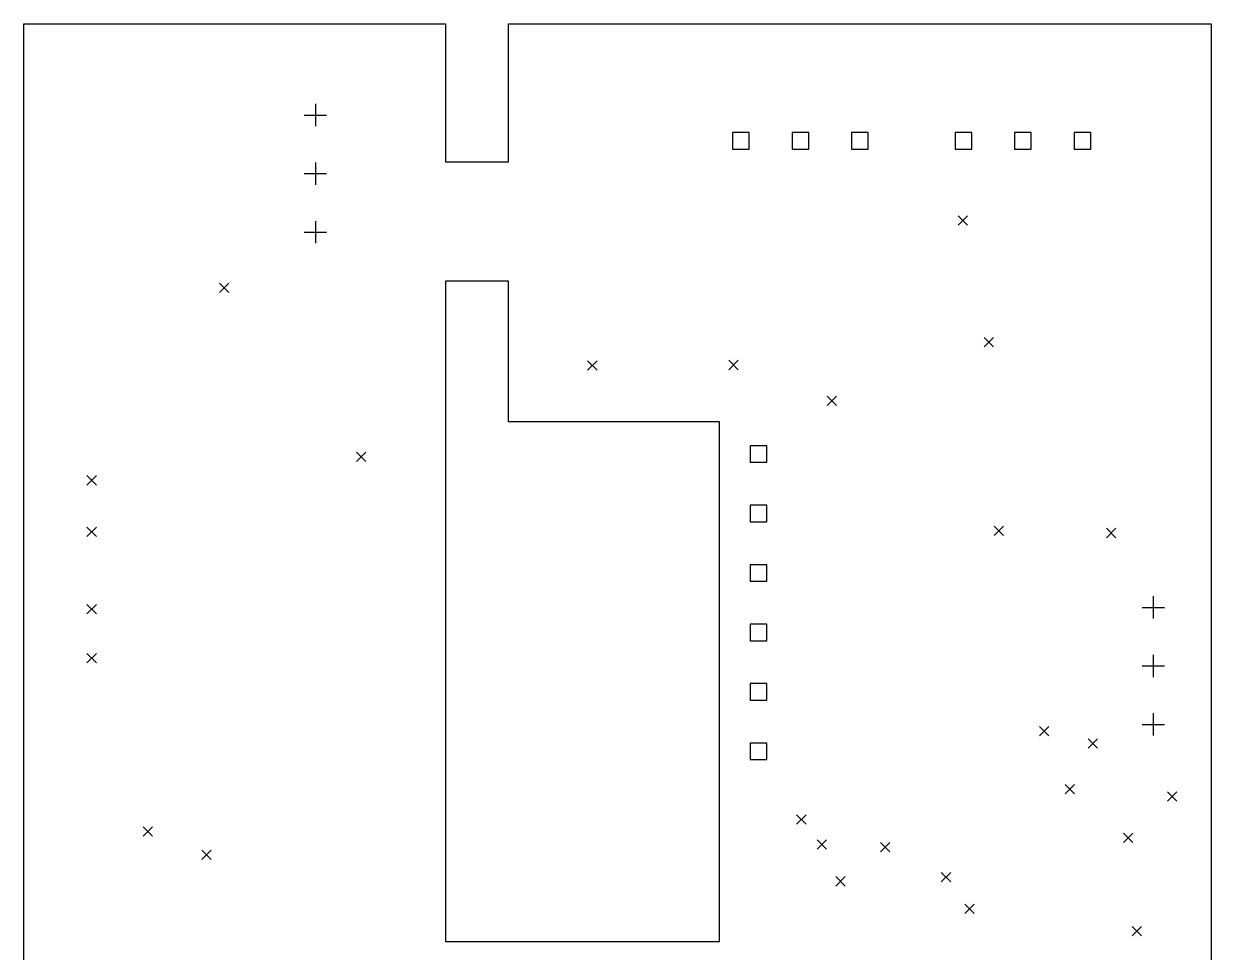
# Model space of a CAD drawing. Extents: x 3.47 to 5.51, y -4.55 to -2.01.
# Drawn here: x 3.512 to 5.508, y -3.569 to -2.008 of the extents above; entities that cross this region are included whole.
import ezdxf

# ---------------------------------------------------------------- set-up
doc = ezdxf.new("R2010")
doc.units = 0
doc.header["$MEASUREMENT"] = 0
doc.layers.add('BLACK', color=7, linetype='CONTINUOUS')

msp = doc.modelspace()

# ---------------------------------------------------------------- linework, layer by layer
at = {"layer": 'BLACK', "linetype": 'CONTINUOUS'}
for p, q in [((3.5118, -2.0079), (4.2205, -2.0079)), ((3.5118, -3.9203), (3.5118, -2.0079)), ((4.2205, -2.0079), (4.2205, -2.2402)), ((4.3268, -2.0079), (5.5079, -2.0079)), ((4.3268, -2.2402), (4.3268, -2.0079)), ((5.5079, -2.0079), (5.5079, -3.8789)), ((4.002, -2.1427), (4.002, -2.1801)), ((3.9833, -2.1614), (4.0207, -2.1614)), ((4.7312, -2.1908), (4.7034, -2.1908)), ((4.7034, -2.1908), (4.7034, -2.2186)), ((4.7312, -2.2186), (4.7312, -2.1908)), ((4.8312, -2.1908), (4.8034, -2.1908)), ((4.8034, -2.1908), (4.8034, -2.2186)), ((4.8312, -2.2186), (4.8312, -2.1908)), ((4.9312, -2.1908), (4.9034, -2.1908)), ((4.9034, -2.1908), (4.9034, -2.2186)), ((4.9312, -2.2186), (4.9312, -2.1908)), ((5.1053, -2.1908), (5.0774, -2.1908)), ((5.0774, -2.1908), (5.0774, -2.2186)), ((5.1053, -2.2186), (5.1053, -2.1908)), ((5.2053, -2.1908), (5.1774, -2.1908)), ((5.1774, -2.1908), (5.1774, -2.2186)), ((5.2053, -2.2186), (5.2053, -2.1908)), ((5.3053, -2.1908), (5.2774, -2.1908)), ((5.2774, -2.1908), (5.2774, -2.2186)), ((5.3053, -2.2186), (5.3053, -2.1908)), ((4.7034, -2.2186), (4.7312, -2.2186)), ((4.8034, -2.2186), (4.8312, -2.2186)), ((4.9034, -2.2186), (4.9312, -2.2186)), ((5.0774, -2.2186), (5.1053, -2.2186)), ((5.1774, -2.2186), (5.2053, -2.2186)), ((5.2774, -2.2186), (5.3053, -2.2186)), ((4.002, -2.2411), (4.002, -2.2785)), ((4.2205, -2.2402), (4.3268, -2.2402)), ((3.9833, -2.2598), (4.0207, -2.2598)), ((5.0827, -2.3307), (5.0984, -2.3465)), ((5.0984, -2.3307), (5.0827, -2.3465)), ((4.002, -2.3396), (4.002, -2.377)), ((3.9833, -2.3583), (4.0207, -2.3583)), ((3.8406, -2.4439), (3.8563, -2.4596)), ((3.8563, -2.4439), (3.8406, -2.4596)), ((4.2205, -2.4409), (4.2205, -3.5512)), ((4.3268, -2.4409), (4.2205, -2.4409)), ((4.3268, -2.6772), (4.3268, -2.4409)), ((5.126, -2.5354), (5.1417, -2.5512)), ((5.1417, -2.5354), (5.126, -2.5512)), ((4.4596, -2.5748), (4.4754, -2.5906)), ((4.4754, -2.5748), (4.4596, -2.5906)), ((4.6969, -2.5738), (4.7126, -2.5896)), ((4.7126, -2.5738), (4.6969, -2.5896)), ((4.8622, -2.6339), (4.878, -2.6496)), ((4.878, -2.6339), (4.8622, -2.6496)), ((4.6811, -2.6772), (4.3268, -2.6772)), ((4.6811, -3.5512), (4.6811, -2.6772)), ((4.0709, -2.7283), (4.0866, -2.7441)), ((4.0866, -2.7283), (4.0709, -2.7441)), ((4.761, -2.7174), (4.7331, -2.7174)), ((4.7331, -2.7174), (4.7331, -2.7452)), ((4.761, -2.7452), (4.761, -2.7174)), ((4.7331, -2.7452), (4.761, -2.7452)), ((3.6181, -2.7677), (3.6339, -2.7835)), ((3.6339, -2.7677), (3.6181, -2.7835)), ((4.761, -2.8174), (4.7331, -2.8174)), ((4.7331, -2.8174), (4.7331, -2.8452)), ((4.761, -2.8452), (4.761, -2.8174)), ((3.6181, -2.8543), (3.6339, -2.8701)), ((3.6339, -2.8543), (3.6181, -2.8701)), ((4.7331, -2.8452), (4.761, -2.8452)), ((5.1427, -2.8524), (5.1585, -2.8681)), ((5.1585, -2.8524), (5.1427, -2.8681)), ((5.3317, -2.8563), (5.3474, -2.872)), ((5.3474, -2.8563), (5.3317, -2.872)), ((4.761, -2.9174), (4.7331, -2.9174)), ((4.7331, -2.9174), (4.7331, -2.9452)), ((4.761, -2.9452), (4.761, -2.9174)), ((4.7331, -2.9452), (4.761, -2.9452)), ((5.4104, -2.9705), (5.4104, -3.0079)), ((3.6181, -2.9843), (3.6339, -3)), ((3.6339, -2.9843), (3.6181, -3)), ((5.3917, -2.9892), (5.4291, -2.9892)), ((4.761, -3.0174), (4.7331, -3.0174)), ((4.7331, -3.0174), (4.7331, -3.0452)), ((4.761, -3.0452), (4.761, -3.0174)), ((4.7331, -3.0452), (4.761, -3.0452)), ((3.6181, -3.0669), (3.6339, -3.0827)), ((3.6339, -3.0669), (3.6181, -3.0827)), ((5.4104, -3.0689), (5.4104, -3.1063)), ((5.3917, -3.0876), (5.4291, -3.0876)), ((4.761, -3.1174), (4.7331, -3.1174)), ((4.7331, -3.1174), (4.7331, -3.1452)), ((4.761, -3.1452), (4.761, -3.1174)), ((4.7331, -3.1452), (4.761, -3.1452)), ((5.4104, -3.1673), (5.4104, -3.2047)), ((5.2193, -3.1894), (5.235, -3.2051)), ((5.235, -3.1894), (5.2193, -3.2051)), ((5.3917, -3.186), (5.4291, -3.186)), ((5.3012, -3.2101), (5.3169, -3.2258)), ((5.3169, -3.2101), (5.3012, -3.2258)), ((4.761, -3.2174), (4.7331, -3.2174)), ((4.7331, -3.2174), (4.7331, -3.2452)), ((4.761, -3.2452), (4.761, -3.2174)), ((4.7331, -3.2452), (4.761, -3.2452)), ((5.2622, -3.2868), (5.278, -3.3025)), ((5.278, -3.2868), (5.2622, -3.3025)), ((5.4341, -3.2992), (5.4498, -3.315)), ((5.4498, -3.2992), (5.4341, -3.315)), ((4.811, -3.3382), (4.8268, -3.3539)), ((4.8268, -3.3382), (4.811, -3.3539)), ((3.7126, -3.3583), (3.7283, -3.374)), ((3.7283, -3.3583), (3.7126, -3.374)), ((5.3602, -3.3691), (5.376, -3.3848)), ((5.376, -3.3691), (5.3602, -3.3848)), ((4.8455, -3.3799), (4.8612, -3.3957)), ((4.8612, -3.3799), (4.8455, -3.3957)), ((4.952, -3.3843), (4.9677, -3.4)), ((4.9677, -3.3843), (4.952, -3.4)), ((3.811, -3.3976), (3.8268, -3.4134)), ((3.8268, -3.3976), (3.811, -3.4134)), ((4.877, -3.4419), (4.8927, -3.4577)), ((4.8927, -3.4419), (4.877, -3.4577)), ((5.0541, -3.435), (5.0699, -3.4508)), ((5.0699, -3.435), (5.0541, -3.4508)), ((5.0935, -3.4882), (5.1092, -3.5039)), ((5.1092, -3.4882), (5.0935, -3.5039)), ((5.3748, -3.526), (5.3906, -3.5417)), ((5.3906, -3.526), (5.3748, -3.5417)), ((4.2205, -3.5512), (4.6811, -3.5512))]:
    msp.add_line(p, q, dxfattribs=at)

doc.saveas('drawing.dxf')
